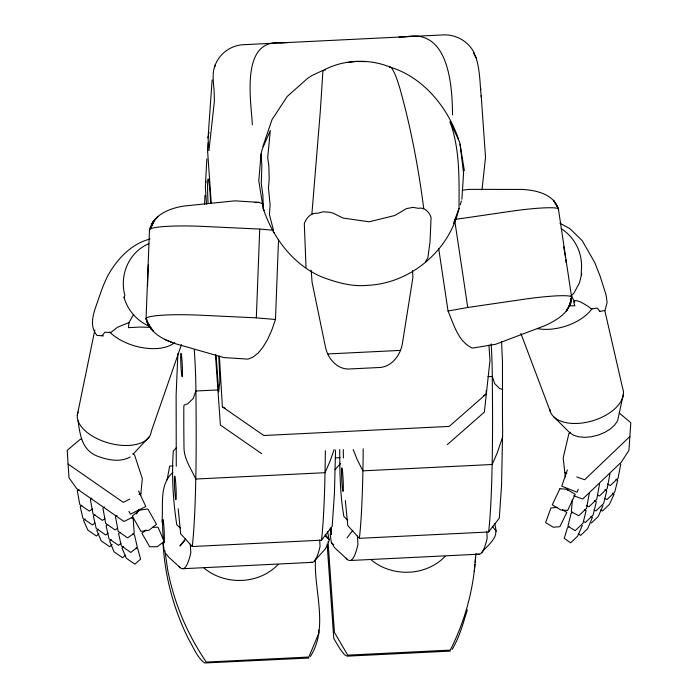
<?xml version="1.0" encoding="UTF-8"?>
<svg xmlns="http://www.w3.org/2000/svg" width="698" height="698" viewBox="0 0 698 698"><rect width="100%" height="100%" fill="white"/><g stroke="black" fill="none" stroke-linecap="round" stroke-linejoin="round"><path stroke-width="1.05" d="M147.548 286.049L148.29 264.943M335.537 450.105L334.429 493.425L332.187 526.353L321.49 540.182L192.255 546.525L180.66 533.787L178.208 508.746M501.557 341.723L502.464 362.026L502.481 390.767A230.75 13.41 87.2 0 0 502.639 431.268L501.548 485.223L499.306 518.16L488.617 531.989L359.374 538.324L347.787 525.594L345.336 500.553M339.725 449.564C339.769 471.909 340.031 494.507 343.887 516.555L347.744 520.071M133.527 314.589L128.999 322.563L128.476 327.676L139.6 327.065L150.332 327.345M278.537 239.379L275.466 319.492L271.845 329.997L267.709 339.228L263.137 346.923L258.269 352.9L253.208 357.01L248.104 359.13L223.945 357.577L175.416 343.704C162.913 339.638 149.555 332.431 146.065 318.681L149.468 229.912C153.228 214.487 170.19 208.074 184.289 206.006L234.973 200.841L259.132 202.394L263.155 204.008M275.466 319.492L256.332 317.843L259.726 229.075L202.019 226.353A50.308 5.584 2.2 0 0 149.468 229.912M204.558 204.278L204.968 195.3M205.587 182.527L206.826 158.856M474.457 53.458C469.073 41.784 456.256 34.281 443.474 34.9L243.323 44.716C230.951 45.248 219.425 53.624 215.124 65.237C211.529 73.944 213.867 83.716 214.19 92.764L214.382 101.254L208.92 150.768L208.056 137.89L212.113 79.921M306.021 267.552L304.311 223.604C306.195 217.916 311.177 212.445 317.695 213.256L323.34 211.773L330.206 212.332L333.792 213.457L342.91 218.038L369.207 221.807L394.798 215.499L406.524 208.589L412.998 207.376L418.425 208.318C424.489 206.887 429.261 212.175 431.076 217.383L430.038 241.77L427.848 257.911L425.527 261.698M177.911 353.38L176.123 394.928L176.271 466.212M264.376 210.517L263.286 208.833L262.919 195.475L261.27 183.33L261.855 165.941L261.078 153.892L262.274 148.971L270.318 130.526L267.7 157.757L268.835 165.775L269.201 179.264L268.46 187.919L270.1 204.793L269.437 214.626L273.415 230.017L273.433 232.216L274.41 233.115M572.412 499.436L571.365 511.87L578.799 515.726L586.564 508.301L589.295 493.442M261.078 153.892L258.784 180.791L263.286 208.833M311.875 214.225L320.303 111.261L322.973 70.393L311.805 75.602L307.504 78.455L287.227 96.464L272.019 119.655L262.893 146.467M476.019 553.331L474.23 571.514M140.682 495.606L142.322 478.592L134.557 454.983L132.768 453.744M482.004 189.83L485.529 157.329L481.288 97.109C479.762 83.01 480.198 68.256 475.006 54.845M167.101 479.988L169.631 466.168L172.991 465.836M263.321 209.016C273.162 238.07 293.352 265.013 322.214 277.115C336.611 282.446 351.635 286.861 367.157 285.369C410.407 283.589 449.695 250.556 459.048 208.266C459.048 179.299 460.104 149.468 450.018 121.714L459.624 142.06L464.371 170.713M208.056 137.89L208.301 136.101M215.377 64.705L214.757 66.999M347.011 537.87L352.813 530.34M599.591 483.697L596.755 499.332L588.99 506.748L586.207 505.308M609.921 473.733L607.19 488.591L599.425 496.008L597.567 495.039M620.758 464.022L618.123 478.104L610.366 485.529L607.574 484.08M571.409 298.194L569.324 306.125L571.409 298.194C570.51 312.372 556.603 320.242 545.138 325.573L495.755 344.245L472.441 348.127C458.132 341.732 453.752 324.265 448.046 311.02L438.737 248.811M623.419 393.96L617.608 420.763L614.685 425.021L610.279 429.008L604.677 432.437L598.273 435.072L591.494 436.747L584.811 437.349L578.668 436.817L573.494 435.212L569.638 432.62L553.723 416.793M77.312 415.109L94.832 329.988M124.2 297.741L124.863 294.87L124.357 293.422A44.698 42.456 72.4 0 1 148.866 243.646M322.973 70.393L323.375 70.725M581.774 273.424L579.532 282.699L574.009 292.968L571.121 296.065M209.042 132.315L208.597 133.964M460.252 204.828L461.395 200.998M502.717 436.678L497.316 452.697L492.134 464.502L362.89 470.845L357.184 459.572L353.162 449.529M328.496 542.355L329.316 539.615L325.163 534.476M467.311 609.904C463.088 623.349 459.493 637.335 452.086 649.463M334.115 449.538L330.189 460.898L325.015 472.694L195.772 479.037C191.165 468.786 183.722 458.534 183.993 446.903A230.75 13.41 87.2 0 1 183.836 406.393L184.106 405.11L187.675 403.828L193.206 398.506L195.894 391.002A41.644 2.417 87.2 0 0 194.297 350.003M181.445 344.725L151.23 431.573A37.989 20.451 15.4 0 1 109.342 443.204A37.989 20.451 15.4 0 1 78.08 411.995M567.387 469.929L561.733 486.157L577.037 492.247L578.249 489.272M459.048 208.266L453.508 223.386M150.541 228.831L153.167 221.624L151.1 227.243L154.633 219.818L151.1 227.243M461.867 199.235L463.568 173.409L460.13 144.128M582.35 525.42L577.656 536.134L570.667 542.808L564.22 538.367L567.422 527.897L568.975 526.414M602.976 505.701L598.282 516.415L591.293 523.09M327.406 545.225L325.137 549.16L314.58 560.843M136.607 513.815L138.981 509.27M310.436 656.417C328.837 627.214 313.821 591.005 315.444 559.089M102.039 335.79L104.901 332.196L110.624 332.614L117.482 327.283L128.999 322.563M185.685 538.542L179.892 546.063L184.848 540.531M154.52 220.594L157.914 216.406M176.14 447.95L173.331 451.083C171.525 475.539 173.069 500.51 176.769 524.756L180.625 528.273M172.799 472.459C158.821 484.648 163.611 505.588 161.945 522.139M335.005 469.71L340.624 463.481M481.699 552.65C486.279 546.394 497.072 539.31 495.737 530.576L492.282 526.283M133.222 454.023L149.451 436.616M570.406 432.202L568.861 433.676L563.173 457.958L565.336 476.891M629.875 436.503L584.662 479.727L576.74 476.909M572.587 512.14L571.034 513.623L567.928 526.24L575.257 530.655L583.013 523.238L586.119 510.622L584.296 509.514M111.2 539.571L109.612 540.994L114.044 551.839L122.569 557.754L125.431 555.207M98.401 529.128L96.813 530.524L101.166 540.802L109.691 546.717L112.151 544.553M123.572 546.595L121.976 548L126.338 558.269L134.862 564.185L140.586 559.142L137.811 548.968L136.093 547.773M486.122 390.688L486.34 393.873L449.233 426.408L263.8 435.5L222.374 406.821L219.399 356.111M447.252 444.652L484.36 412.117L489.987 360.36L488.914 345.135M85.147 518.989L83.551 520.376L87.843 530.07L96.368 535.985L98.819 533.839M278.066 564.516C258.941 584.505 225.262 585.683 204.156 568.146M445.184 556.315C426.059 576.304 392.381 577.49 371.275 559.944M146.083 529.957L141.912 533.263L149.686 546.77L157.416 546.682L164.17 541.334L158.018 527.217L152.644 527.278M107.701 524.495L106.079 525.777L108.993 538.76L118.459 545.33L120.902 543.41M94.998 514.81L93.375 516.084L96.202 528.412L105.677 534.991L108.111 533.08M120.169 532.286L118.538 533.56L121.373 545.88L130.84 552.458L137.349 547.363L134.522 535.034L132.803 533.839M81.841 505.439L80.218 506.704L82.966 518.378L92.433 524.948L94.876 523.055M483.723 395.705L486.34 393.873M78.9 489.568L77.286 490.677L79.825 504.549L89.3 511.119L92.598 508.851M91.944 498.102L90.33 499.218L92.974 513.807L102.44 520.385L104.918 518.675M104.552 506.949L102.929 508.065L105.66 523.378L115.135 529.957L117.613 528.246M117.116 515.578L115.502 516.686L118.137 531.283L127.612 537.853L134.217 533.307L133.187 518.919L131.451 517.715M389.458 67.523L390.077 67.104C423.424 77.216 447.619 107.256 458.577 139.338M322.982 70.515C343.294 59.443 369.024 58.353 390.348 67.209M81.727 438.728L79.834 439.679L67.2 450.35L68.989 477.764L76.797 488.713L124.017 521.493L132.751 517.096M129.758 499.087L123.267 502.351L68.09 464.057M139.033 494.411L140.891 493.477M130.273 456.946C121.086 462.137 109.804 460.427 100.259 457.173C82.661 451.789 80.314 437.437 78.045 420.711M150.018 239.03C132.105 243.585 118.494 257.641 109.324 273.101C104.395 281.713 101.158 291.136 97.982 300.498C94.178 311.805 88.271 324.788 96.987 335.424L103.452 335.895M347.115 62.558L355.832 61.476L365.787 61.607M324.919 70.201L325.538 70.079M462.181 190.257L468.908 189.367L522.13 189.428C535.872 190.153 553.523 193.939 558.391 208.833L571.557 296.79L570.153 304.834L571.566 297.81A50.308 5.043 -8.5 0 0 525.053 299.11L467.747 307.478L448.046 311.02M599.617 311.413L604.974 310.505L607.112 302.339L606.012 294.722L600.001 275.876L594.809 262.692L582.211 240.644L569.882 228.63L559.875 223.159M454.581 219.512L511.887 211.154A50.308 5.043 -8.5 0 1 558.4 209.854M557.126 507.359L550.958 507.943L545.609 522.628L553.409 527.26L559.883 526.65L566.82 512.419L562.483 509.845M327.79 353.956L400.408 350.396M217.619 389.938L195.894 391.002A374.433 21.769 87.2 0 1 195.92 471.551L195.649 485.215A374.433 21.769 87.2 0 1 192.255 546.525M487.919 376.676L492.256 376.466L494.742 383.717L499.655 388.524L502.752 389.484M335.712 457.853L340.057 457.635M182.902 568.713L312.146 562.37M350.03 560.511L479.264 554.177M308.917 658.04L204.601 662.969C196.74 657.097 193.459 647.203 188.556 639.132C173.741 609.38 164.911 576.688 163.07 543.489M450.367 651.103L347.22 656.164L344.507 654.741L340.162 649.149L333.775 638.461L327.109 543.855M254.945 202.472L259.132 202.394M568.87 305.872L574.908 305.776C569.175 293.675 588.493 306.125 591.485 309.022L597.305 308.045L599.826 311.378M256.332 317.843L198.616 315.121A50.308 5.584 2.2 0 0 147.025 319.841M259.726 229.075L273.546 230.261M564.856 472.677L566.837 473.384M573.686 495.772L582.734 498.991L621.438 461.997L628.95 450.297L630.8 422.7L619.466 413.207M164.44 339.289L171.961 342.308M390.077 67.104L391.281 67.593C395.687 73.709 397.572 81.291 399.875 88.376C410.913 127.804 418.538 168.148 423.756 208.737M149.965 326.524C137.297 321.385 127.402 310.113 123.912 296.903M222.374 406.821L225.236 408.382M615.872 479.203L617.704 480.303L614.694 492.221L606.928 499.637L605.096 498.538M604.922 489.804L606.745 490.903L603.639 503.52L595.883 510.945L594.05 509.837M594.469 500.667L596.301 501.775L593.099 515.089L585.334 522.514L583.511 521.397M612.251 493.05L614.039 494.271L609.433 504.366L602.453 511.041L600.838 509.941M261.811 453.752L220.394 425.065L215.438 354.671M590.822 516.284L592.41 517.393L587.637 528.726L580.657 535.401L578.241 533.717M347.473 559.569L334.517 547.581L331.794 542.931M180.346 567.762L168.698 557.161L166.063 553.793M325.294 535.994L329.151 539.51L327.615 531.789M333.67 544.763L331.349 542.651L330.171 534.31M473.427 53.057L473.794 53.572M557.798 207.297L553.47 200.247L558.391 208.833M146.929 321.438L151.553 329.709L147.976 323.715L146.929 321.438L149.791 327.153L146.065 318.681M128.903 511.311L130.413 514.156L145.803 506.556L138.579 490.964M571.252 295.306L574.777 302.4M474.212 54.383L474.605 55.212M566.985 488.399L567.875 490.38M475.015 56.137L475.451 57.123M475.975 57.341L476.481 58.641M520.917 333.557L550.504 411.995M496.278 531.318L494.742 523.596M164.231 550.844L163.053 542.503M604.773 310.453L622.66 388.358A37.989 21.481 -16.8 0 1 591.913 420.999A37.989 21.481 -16.8 0 1 549.806 409.272M563.661 246.438L565.537 257.475M454.738 220.585L467.747 307.478M581.321 275.317L581.303 271.007A44.698 43.738 -70 0 0 561.148 228.665M164.885 550.67L167.747 570.214A268.093 251.271 6.2 0 0 206.285 662.079L308.848 657.045L318.838 633.165L318.611 629.945M481.166 95.539L481.288 97.109M480.608 88.123L480.765 90.094M565.755 259.473L565.991 262.492M486.768 531.789L487.204 538.071A752.008 43.712 87.2 0 1 478.008 554.011M452.513 114.987C452.33 85.645 448.849 28.452 405.913 36.785A25.468 0.811 -2.7 0 0 398.942 37.081M412.483 270.719L412.937 277.246L402.528 342.718C400.861 354.244 392.634 366.302 380.236 367.462L348.677 369.015C336.392 369.163 327.397 357.742 325.338 346.496L312.058 282.193L311.212 270.231M357.376 536.038L357.961 544.414A752.008 43.712 87.2 0 1 346.147 558.164M319.64 539.99L320.085 546.272A752.008 43.712 87.2 0 1 310.88 562.204M252.362 124.802C251.245 101.611 239.876 38.704 281.041 42.91A25.468 0.811 -2.7 0 1 287.846 42.534M207.55 150.393L211.293 203.546M206.529 204.13L205.474 189.123A32.885 30.817 6.2 0 1 206.006 181.183M216.11 355.073L218.701 391.875L219.861 381.265A153.892 8.943 87.2 0 0 218.788 356.364M190.257 544.239L190.842 552.607A752.008 43.712 87.2 0 1 179.028 566.366M343.294 449.556L343.399 458.019M325.338 450.672A374.433 21.769 87.2 0 1 325.155 465.208L324.893 478.88A374.433 21.769 87.2 0 1 321.49 540.182M174.762 342.474A39.097 21.053 15.4 0 1 109.708 332.004M207.664 150.384A32.178 30.162 6.2 0 1 208.135 142.505M208.065 202.821A21.882 1.274 87.2 0 1 208.187 178.941A21.882 1.274 87.2 0 1 210.639 203.546M591.956 308.786A39.097 22.109 -16.8 0 1 537.329 328.618M474.989 564.35A268.093 251.271 6.2 0 1 450.271 650.108L347.709 655.134L334.438 632.405L328.453 547.502A216.834 12.608 87.2 0 1 328.043 541.535M475.53 557.161A268.093 251.271 6.2 0 1 475.164 562.3M331.463 527.836A11.744 0.681 87.2 0 1 331.175 534.668A11.744 0.681 87.2 0 1 330.224 527.95M363.213 448.814A374.433 21.769 87.2 0 1 363.039 463.35L362.777 477.022A374.433 21.769 87.2 0 1 359.374 538.324M488.617 531.989A374.433 21.769 87.2 0 0 492.011 470.679L492.282 457.015A374.433 21.769 87.2 0 0 492.256 376.466A41.644 2.417 87.2 0 0 491.2 343.905M559.883 488.766L552.275 504.872L560.939 510.02L567.64 510.439L575.248 494.332L566.584 489.185L559.883 488.766M570.807 302.976L566.331 311.186L570.807 302.976M153.159 222.269L151.798 223.945L153.132 222.304M139.801 510.116L132.297 516.066L140.979 531.37L149.014 530.227L156.518 524.285L147.836 508.973L139.801 510.116M153.508 331.437L147.976 323.715L153.508 331.437M162.582 523.64A11.744 0.681 87.2 0 0 163.925 542.695A11.744 0.681 87.2 0 0 163.917 527.06A11.744 0.681 87.2 0 0 162.582 523.64M180.703 357.489A11.744 0.681 87.2 0 0 182.038 376.545A11.744 0.681 87.2 0 0 182.03 360.91A11.744 0.681 87.2 0 0 180.703 357.489M174.43 480.39A11.744 0.681 87.2 0 0 175.774 499.445A11.744 0.681 87.2 0 0 175.765 483.81A11.744 0.681 87.2 0 0 174.43 480.39M341.549 472.188A11.744 0.681 87.2 0 0 342.893 491.244A11.744 0.681 87.2 0 0 342.884 475.608A11.744 0.681 87.2 0 0 341.549 472.188"/></g></svg>
